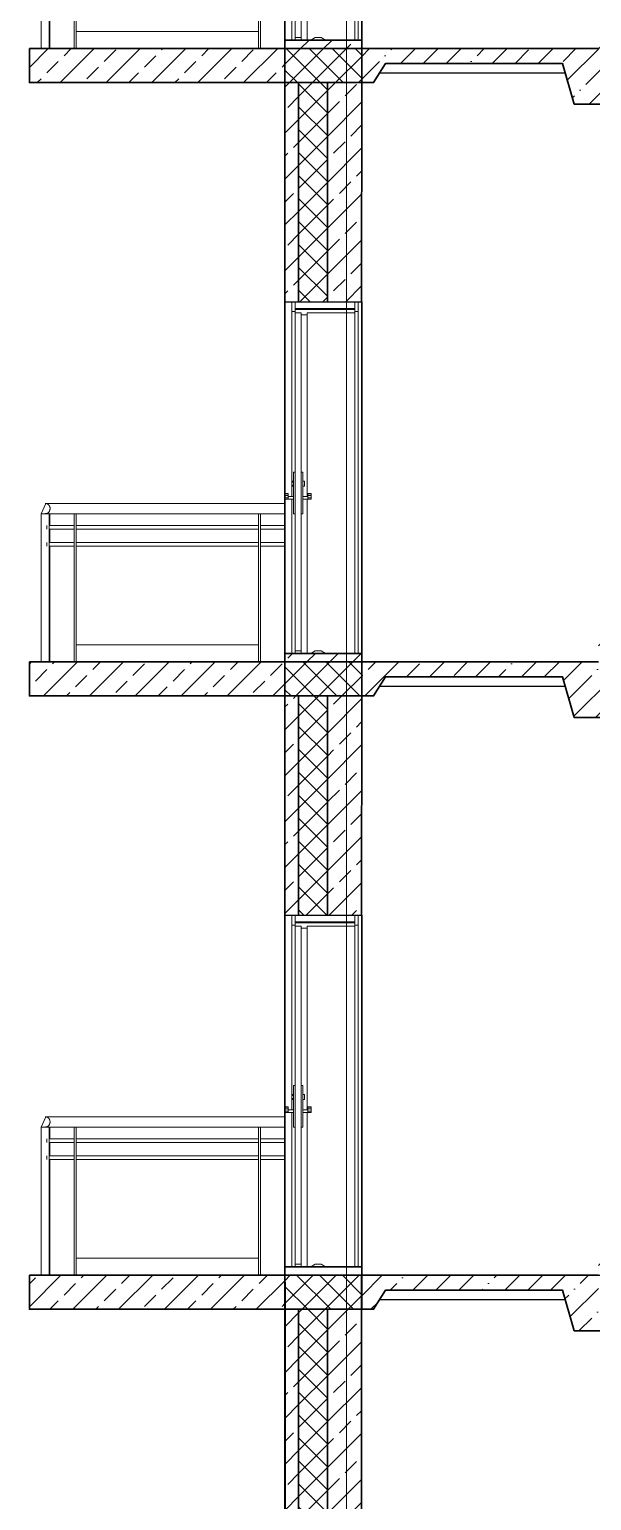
# Model space of a CAD drawing. Header units: millimetres. Extents: x -10163 to 1081624, y -5450 to 230390.
# Drawn here: x 366191 to 369492, y 58468 to 67102 of the extents above; entities that cross this region are included whole.
import ezdxf

# ---------------------------------------------------------------- set-up
doc = ezdxf.new("R2010")
doc.units = ezdxf.units.MM
doc.linetypes.add('Штрих-пунктир', pattern=[24, 20, -1.5, 1, -1.5])
for name, color, linetype, lineweight in [('0.09', 40, 'Continuous', 9), ('0.3', 40, 'Continuous', 30), ('A-DOOR', 250, 'Continuous', 9), ('A-DOOR-FRAM', 250, 'Continuous', 18), ('Балясины', 7, 'Continuous', 9), ('Верхние поручни', 7, 'Continuous', 9), ('Ограждение', 7, 'Continuous', 9), ('Поручни', 250, 'Continuous', 18)]:
    doc.layers.add(name, color=color, linetype=linetype, lineweight=lineweight)
doc.layers.add('0л_штриховка', color=7, linetype='Continuous', lineweight=9, transparency=0.2)
for name, color, linetype in [('0разрез', 7, 'Continuous'), ('норм двкри', 60, 'Continuous'), ('Оси 2', 253, 'Continuous'), ('Перекрытия', 100, 'Continuous'), ('Стены1', 120, 'Continuous'), ('Фундаменты', 40, 'Continuous')]:
    doc.layers.add(name, color=color, linetype=linetype)

# ---------------------------------------------------------------- blocks, each defined once
blk = doc.blocks.new('Дверь-Наружная-Двойная-Полное остекление-Деревянный_фасад - 1500 x 2000 мм-347512-Сечение 0')
at = {"layer": 'A-DOOR'}
for p, q in [((-10994.3, 2063.4), (-10994.3, 2006.4)), ((-10974.3, 2063.4), (-10994.3, 2063.4)), ((-10994.3, 2006.4), (-10974.3, 2006.4)), ((-10994.3, 2006.4), (-10994.3, 1011.9)), ((-10974.3, 2025), (-10974.3, 2063.4)), ((-10974.3, 2006.4), (-10974.3, 2018.7)), ((-10624.3, 2063.4), (-10624.3, 2025)), ((-10604.3, 2063.4), (-10624.3, 2063.4)), ((-10624.3, 2018.7), (-10624.3, 2006.4)), ((-10624.3, 2006.4), (-10604.3, 2006.4)), ((-10604.3, 2006.4), (-10604.3, 2063.4)), ((-10604.3, 2006.4), (-10604.3, 0)), ((-10974.3, 1064.4), (-10984.3, 1064.4)), ((-10984.3, 1039.4), (-10984.3, 1064.4)), ((-10984.3, 844.4), (-10984.3, 1039.4)), ((-10929.3, 1064.4), (-10939.3, 1064.4)), ((-10929.3, 1064.4), (-10929.3, 1039.4)), ((-10929.3, 1039.4), (-10929.3, 844.4)), ((-10994.3, 1004.6), (-10994.3, 1011.9)), ((-10994.3, 1011.9), (-10984.3, 1011.9)), ((-10984.3, 1004.9), (-10994.3, 1004.9)), ((-10994.3, 996.9), (-10994.3, 1004.6)), ((-10994.3, 989.2), (-10994.3, 996.9)), ((-10994.3, 981.9), (-10994.3, 989.2)), ((-10994.3, 988.9), (-10984.3, 988.9)), ((-10984.3, 981.9), (-10994.3, 981.9)), ((-10994.3, 981.9), (-10994.3, 922.1)), ((-10929.3, 1011.9), (-10919.3, 1011.9)), ((-10929.3, 981.9), (-10919.3, 981.9)), ((-10919.3, 1011.9), (-10919.3, 981.9)), ((-11034.3, 936.6), (-11034.3, 939.4)), ((-11014.3, 939.4), (-11034.3, 939.4)), ((-11034.3, 927.4), (-11034.3, 936.6)), ((-11014.3, 936.6), (-11034.3, 936.6)), ((-11034.3, 914.4), (-11034.3, 927.4)), ((-11014.3, 927.4), (-11034.3, 927.4)), ((-11034.3, 906.4), (-11034.3, 914.4)), ((-11034.3, 914.4), (-11014.3, 914.4)), ((-11034.3, 906.4), (-11014.3, 906.4)), ((-11014.3, 939.4), (-11014.3, 936.6)), ((-11014.3, 936.6), (-11014.3, 927.4)), ((-11014.3, 927.4), (-11014.3, 914.4)), ((-10984.3, 922.4), (-11014.3, 922.4)), ((-11014.3, 914.4), (-11014.3, 912.4)), ((-11014.3, 912.4), (-11014.3, 914.4)), ((-11014.3, 912.3), (-11014.3, 910.6)), ((-11014.3, 910.5), (-11014.3, 912.3)), ((-11014.3, 910.4), (-11014.3, 908.9)), ((-11014.3, 908.9), (-11014.3, 910.4)), ((-11014.3, 907.7), (-11014.3, 906.8)), ((-11014.3, 906.7), (-11014.3, 907.5)), ((-11014.3, 906.4), (-10984.3, 906.4)), ((-10994.3, 906.7), (-10994.3, 0)), ((-10899.3, 922.4), (-10929.3, 922.4)), ((-10929.3, 906.4), (-10899.3, 906.4)), ((-10899.3, 936.6), (-10899.3, 939.4)), ((-10899.3, 939.4), (-10879.3, 939.4)), ((-10899.3, 927.4), (-10899.3, 936.6)), ((-10899.3, 936.6), (-10879.3, 936.6)), ((-10899.3, 914.4), (-10899.3, 927.4)), ((-10899.3, 927.4), (-10879.3, 927.4)), ((-10899.3, 912.4), (-10899.3, 914.4)), ((-10899.3, 914.4), (-10879.3, 914.4)), ((-10899.3, 914.4), (-10899.3, 912.4)), ((-10899.3, 910.6), (-10899.3, 912.3)), ((-10899.3, 912.3), (-10899.3, 910.5)), ((-10899.3, 908.9), (-10899.3, 910.4)), ((-10899.3, 910.4), (-10899.3, 908.9)), ((-10899.3, 906.8), (-10899.3, 907.7)), ((-10899.3, 907.5), (-10899.3, 906.7)), ((-10899.3, 906.4), (-10879.3, 906.4)), ((-10879.3, 939.4), (-10879.3, 936.6)), ((-10879.3, 936.6), (-10879.3, 927.4)), ((-10879.3, 927.4), (-10879.3, 914.4)), ((-10879.3, 914.4), (-10879.3, 906.4)), ((-10984.3, 819.4), (-10984.3, 844.4)), ((-10984.3, 819.4), (-10974.3, 819.4)), ((-10939.3, 819.4), (-10929.3, 819.4)), ((-10929.3, 844.4), (-10929.3, 819.4)), ((-10856.5, 15), (-10881.9, 0)), ((-10821.5, 15), (-10856.5, 15)), ((-10796.1, 0), (-10821.5, 15)), ((-10881.9, 0), (-10796.1, 0))]:
    blk.add_line(p, q, dxfattribs=at)
at = {"layer": 'A-DOOR', "lineweight": 18}
for p, q in [((-10974.3, 2000), (-10974.3, 15)), ((-10939.3, 2000), (-10974.3, 2000)), ((-10939.3, 15), (-10939.3, 2000)), ((-10974.3, 15), (-10939.3, 15))]:
    blk.add_line(p, q, dxfattribs=at)
at = {"layer": 'A-DOOR-FRAM'}
for p, q in [((-10974.3, 2018.7), (-10974.3, 2025)), ((-10974.3, 2025), (-10624.3, 2025)), ((-10624.3, 2018.7), (-10974.3, 2018.7)), ((-10974.3, 2018.7), (-10974.3, 2000)), ((-10974.3, 2000), (-10939.3, 2000)), ((-10939.3, 2000), (-10939.3, 1987.3)), ((-10939.3, 1987.3), (-10904.4, 1987.3)), ((-10904.4, 1987.3), (-10904.4, 2000)), ((-10904.4, 2000), (-10624.3, 2000)), ((-10624.3, 2025), (-10624.3, 2018.7)), ((-10624.3, 2000), (-10624.3, 2018.7))]:
    blk.add_line(p, q, dxfattribs=at)
at = {"layer": 'A-DOOR-FRAM', "lineweight": 9}
for p, q in [((-10904.4, 1987.3), (-10904.4, 922.1)), ((-10624.3, 2000), (-10624.3, 0)), ((-10904.4, 906.8), (-10904.4, 0)), ((-10974.3, 15), (-10974.3, 0)), ((-10939.3, 15), (-10939.3, 0))]:
    blk.add_line(p, q, dxfattribs=at)
blk = doc.blocks.new('Ограждение - 50 x 12 мм-V30-Сечение 0')
at = {"layer": 'Балясины'}
for p, q in [((-11941.6, 4469.8), (-11953.6, 4469.8)), ((-11953.6, 4469.8), (-11953.6, 3600)), ((-11941.6, 3600), (-11941.6, 4469.8))]:
    blk.add_line(p, q, dxfattribs=at)
blk = doc.blocks.new('Ограждение - 50 x 12 мм-319649-Сечение 0')
at = {"layer": 'Балясины'}
for p, q in [((-12146, 4400), (-12146, 4469.8)), ((-12100.7, 4469.8), (-12146, 4469.8)), ((-12095.7, 4469.8), (-12100.7, 4469.8)), ((-12100.7, 4469.8), (-12100.7, 3600)), ((-12095.7, 4400), (-12095.7, 4469.8)), ((-12146, 4300), (-12146, 4380)), ((-12095.7, 4300), (-12095.7, 4380)), ((-12146, 3600), (-12146, 4280)), ((-12095.7, 3600), (-12095.7, 4280))]:
    blk.add_line(p, q, dxfattribs=at)
blk = doc.blocks.new('Ограждение - Ограждение-356374-Сечение 0')
for p, q in [((-12120.4, 40530), (-12146, 40469.8)), ((-12120.4, 40530), (-12146, 40469.8)), ((-12146, 40469.8), (-12146, 39600)), ((-10716.3, 40400), (-10858.3, 40400)), ((-11941.6, 39700), (-10870.3, 39700))]:
    blk.add_line(p, q)
at = {"layer": 'Верхние поручни'}
for p, q in [((-10716.3, 40530), (-12120.4, 40530)), ((-11006.7, 40530), (-11014.3, 40530)), ((-10994.3, 40530), (-10998.1, 40530)), ((-12120.4, 40470), (-10716.3, 40470))]:
    blk.add_line(p, q, dxfattribs=at)
for points, knots in [([(-12095, 40500), (-12094.9, 40502.3), (-12095.3, 40505.7), (-12096.3, 40509.9), (-12097.4, 40512.7), (-12098.6, 40515.3), (-12099.9, 40517.7), (-12101.1, 40519.5), (-12102.1, 40520.8), (-12102.9, 40521.7), (-12103.7, 40522.6), (-12104.8, 40523.6), (-12106.1, 40524.8), (-12107.8, 40526.1), (-12109.6, 40527.1), (-12111.4, 40528), (-12113.1, 40528.8), (-12114.9, 40529.3), (-12117.4, 40529.8), (-12119.8, 40530.1), (-12122.1, 40530), (-12123.3, 40529.8), (-12123.8, 40529.7)], [0, 0, 0, 0, 0.0555556, 0.0833333, 0.1111111, 0.1388889, 0.1666667, 0.1944444, 0.2083333, 0.2222222, 0.2361111, 0.25, 0.2777778, 0.3055556, 0.3333333, 0.3611111, 0.3888889, 0.4166667, 0.4444444, 0.5, 0.5277778, 0.5506367, 0.5506367, 0.5506367, 0.5506367]), ([(-12123.8, 40470.3), (-12122.7, 40470.1), (-12120.9, 40470), (-12118.6, 40470.1), (-12116.8, 40470.3), (-12114.9, 40470.7), (-12113.2, 40471.2), (-12111.7, 40471.8), (-12110.5, 40472.4), (-12109.4, 40472.9), (-12108.3, 40473.6), (-12106.6, 40474.8), (-12104.9, 40476.2), (-12103.6, 40477.5), (-12103, 40478.2), (-12102.6, 40478.7), (-12101.5, 40479.9), (-12099.8, 40482.3), (-12098.4, 40485), (-12097.5, 40487), (-12097, 40488.4), (-12096.1, 40490.9), (-12095.2, 40494.8), (-12095, 40498.2), (-12095, 40500)], [0.4497023, 0.4497023, 0.4497023, 0.4497023, 0.5, 0.5277778, 0.5555556, 0.5833333, 0.6111111, 0.6388889, 0.6527778, 0.6666667, 0.6875, 0.7083333, 0.75, 0.7708333, 0.7760417, 0.78125, 0.7916667, 0.8333333, 0.875, 0.8854167, 0.8958333, 0.9166667, 0.9583333, 1, 1, 1, 1])]:
    blk.add_open_spline(points, degree=3, knots=knots, dxfattribs=at)
at = {"layer": 'Поручни', "color": 7, "lineweight": 9}
for p, q in [((-12114.5, 40380), (-12114.5, 40400)), ((-12097.9, 40400), (-11953.6, 40400)), ((-12097.9, 40400), (-11953.6, 40400)), ((-12097.9, 40400), (-11953.6, 40400)), ((-11953.6, 40380), (-12097.9, 40380)), ((-11953.6, 40380), (-12097.9, 40380)), ((-11953.6, 40380), (-12097.9, 40380)), ((-11941.6, 40400), (-10870.3, 40400)), ((-10870.3, 40380), (-11941.6, 40380)), ((-10858.3, 40400), (-10716.3, 40400)), ((-10716.3, 40380), (-10858.3, 40380)), ((-12114.5, 40280), (-12114.5, 40300)), ((-12097.9, 40300), (-11953.6, 40300)), ((-12097.9, 40300), (-11953.6, 40300)), ((-12097.9, 40300), (-11953.6, 40300)), ((-11953.6, 40280), (-12097.9, 40280)), ((-11953.6, 40280), (-12097.9, 40280)), ((-11953.6, 40280), (-12097.9, 40280)), ((-11941.6, 40300), (-10870.3, 40300)), ((-10870.3, 40280), (-11941.6, 40280)), ((-10858.3, 40300), (-10716.3, 40300)), ((-10716.3, 40280), (-10858.3, 40280))]:
    blk.add_line(p, q, dxfattribs=at)
for name, p in [('Ограждение - 50 x 12 мм-319649-Сечение 0', (0, 36000)), ('Ограждение - 50 x 12 мм-V30-Сечение 0', (0, 36000)), ('Ограждение - 50 x 12 мм-V30-Сечение 0', (1083.3, 36000))]:
    blk.add_blockref(name, p)
blk = doc.blocks.new('типовой')
h = blk.add_hatch()
h.set_pattern_fill('ANSI33', color=256, scale=30)
h.paths.add_polyline_path([(372083.5, 63682.4), (371632.7, 63682.4), (371632.7, 63633.1), (372083.5, 63633.1)])
h = blk.add_hatch()
h.set_pattern_fill('ANSI33', color=256, scale=30)
h.paths.add_polyline_path([(372083.5, 63682.4), (371632.7, 63682.4), (371632.7, 63633.1), (372083.5, 63633.1)])
h = blk.add_hatch()
h.set_pattern_fill('ANSI33', color=256, scale=30)
h.paths.add_polyline_path([(372083.5, 63682.4), (371632.7, 63682.4), (371632.7, 63633.1), (372083.5, 63633.1)])
h = blk.add_hatch()
h.set_pattern_fill('ANSI33', color=256, scale=30)
h.paths.add_polyline_path([(372083.5, 63682.4), (371632.7, 63682.4), (371632.7, 63633.1), (372083.5, 63633.1)])
h = blk.add_hatch()
h.set_pattern_fill('ANSI33', color=256, scale=30)
h.paths.add_polyline_path([(372083.5, 63682.4), (371632.7, 63682.4), (371632.7, 63633.1), (372083.5, 63633.1)])
h = blk.add_hatch()
h.set_pattern_fill('ANSI33', color=256, scale=30)
h.paths.add_polyline_path([(372083.5, 63682.4), (371632.7, 63682.4), (371632.7, 63633.1), (372083.5, 63633.1)])
at = {"lineweight": 9}
h = blk.add_hatch(dxfattribs=at)
h.set_pattern_fill('ANSI33', color=256, scale=30)
h.paths.add_polyline_path([(371632.7, 63633.1), (370132.7, 63633.1), (370132.7, 63433.1), (371632.7, 63433.1)])
h = blk.add_hatch(dxfattribs=at)
h.set_pattern_fill('ANSI33', color=256, scale=30)
h.paths.add_polyline_path([(371632.7, 63633.1), (370132.7, 63633.1), (370132.7, 63433.1), (371632.7, 63433.1)])
h = blk.add_hatch(dxfattribs=at)
h.set_pattern_fill('ANSI33', color=256, scale=30)
h.paths.add_polyline_path([(371632.7, 63633.1), (370132.7, 63633.1), (370132.7, 63433.1), (371632.7, 63433.1)])
h = blk.add_hatch(dxfattribs=at)
h.set_pattern_fill('ANSI33', color=256, scale=30)
h.paths.add_polyline_path([(370423.5, 63633.1), (370423.5, 63433.1), (371632.7, 63433.1), (371632.7, 63633.1)])
h = blk.add_hatch(dxfattribs=at)
h.set_pattern_fill('ANSI33', color=256, scale=30)
h.paths.add_polyline_path([(370423.5, 63633.1), (370423.5, 63433.1), (371632.7, 63433.1), (371632.7, 63633.1)])
h = blk.add_hatch(dxfattribs=at)
h.set_pattern_fill('ANSI33', color=256, scale=30)
h.paths.add_polyline_path([(370423.5, 63633.1), (370423.5, 63433.1), (371632.7, 63433.1), (371632.7, 63633.1)])
h = blk.add_hatch()
h.set_pattern_fill('ANSI37', color=256, scale=30)
h.paths.add_polyline_path([(372083.5, 63633.1), (371632.7, 63633.1), (371632.7, 63433.1), (372083.5, 63433.1)])
h.paths.add_polyline_path([(371882.7, 63433.1), (371712.7, 63433.1), (371712.7, 63077.5), (371712.7, 62146.2), (371882.7, 62146.2)])
h = blk.add_hatch()
h.set_pattern_fill('ANSI37', color=256, scale=30)
h.paths.add_polyline_path([(372083.5, 63633.1), (371632.7, 63633.1), (371632.7, 63433.1), (372083.5, 63433.1)])
h.paths.add_polyline_path([(371882.7, 63433.1), (371712.7, 63433.1), (371712.7, 63077.5), (371712.7, 62146.2), (371882.7, 62146.2)])
h = blk.add_hatch()
h.set_pattern_fill('ANSI37', color=256, scale=30)
h.paths.add_polyline_path([(372083.5, 63633.1), (371632.7, 63633.1), (371632.7, 63433.1), (372083.5, 63433.1)])
h.paths.add_polyline_path([(371882.7, 63433.1), (371712.7, 63433.1), (371712.7, 63077.5), (371712.7, 62146.2), (371882.7, 62146.2)])
h = blk.add_hatch()
h.set_pattern_fill('ANSI37', color=256, scale=30)
h.paths.add_polyline_path([(372083.5, 63633.1), (371632.7, 63633.1), (371632.7, 63433.1), (372083.5, 63433.1)])
h.paths.add_polyline_path([(371882.7, 63433.1), (371712.7, 63433.1), (371712.7, 63077.5), (371712.7, 62146.2), (371882.7, 62146.2)])
h = blk.add_hatch()
h.set_pattern_fill('ANSI37', color=256, scale=30)
h.paths.add_polyline_path([(372083.5, 63633.1), (371632.7, 63633.1), (371632.7, 63433.1), (372083.5, 63433.1)])
h.paths.add_polyline_path([(371882.7, 63433.1), (371712.7, 63433.1), (371712.7, 63077.5), (371712.7, 62146.2), (371882.7, 62146.2)])
h = blk.add_hatch()
h.set_pattern_fill('ANSI37', color=256, scale=30)
h.paths.add_polyline_path([(372083.5, 63633.1), (371632.7, 63633.1), (371632.7, 63433.1), (372083.5, 63433.1)])
h.paths.add_polyline_path([(371882.7, 63433.1), (371712.7, 63433.1), (371712.7, 63077.5), (371712.7, 62146.2), (371882.7, 62146.2)])
h = blk.add_hatch(dxfattribs=at)
h.set_pattern_fill('ANSI33', color=256, scale=30)
h.paths.add_polyline_path([(371712.7, 63433.1), (371632.7, 63433.1), (371632.7, 62146.2), (371712.7, 62146.2), (371712.7, 63132.6)])
h.paths.add_polyline_path([(372083.5, 63433.1), (371882.7, 63433.1), (371882.7, 62146.2), (372082.7, 62146.2)])
h = blk.add_hatch(dxfattribs=at)
h.set_pattern_fill('ANSI33', color=256, scale=30)
h.paths.add_polyline_path([(371712.7, 63433.1), (371632.7, 63433.1), (371632.7, 62146.2), (371712.7, 62146.2), (371712.7, 63132.6)])
h.paths.add_polyline_path([(372083.5, 63433.1), (371882.7, 63433.1), (371882.7, 62146.2), (372082.7, 62146.2)])
h = blk.add_hatch(dxfattribs=at)
h.set_pattern_fill('ANSI33', color=256, scale=30)
h.paths.add_polyline_path([(371712.7, 63433.1), (371632.7, 63433.1), (371632.7, 62146.2), (371712.7, 62146.2), (371712.7, 63132.6)])
h.paths.add_polyline_path([(372083.5, 63433.1), (371882.7, 63433.1), (371882.7, 62146.2), (372082.7, 62146.2)])
h = blk.add_hatch(dxfattribs=at)
h.set_pattern_fill('ANSI33', color=256, scale=30)
h.paths.add_polyline_path([(371712.7, 63433.1), (371632.7, 63433.1), (371632.7, 62146.2), (371712.7, 62146.2), (371712.7, 63132.6)])
h.paths.add_polyline_path([(372083.5, 63433.1), (371882.7, 63433.1), (371882.7, 62146.2), (372082.7, 62146.2)])
h = blk.add_hatch(dxfattribs=at)
h.set_pattern_fill('ANSI33', color=256, scale=30)
h.paths.add_polyline_path([(371712.7, 63433.1), (371632.7, 63433.1), (371632.7, 62146.2), (371712.7, 62146.2), (371712.7, 63132.6)])
h.paths.add_polyline_path([(372083.5, 63433.1), (371882.7, 63433.1), (371882.7, 62146.2), (372082.7, 62146.2)])
h = blk.add_hatch(dxfattribs=at)
h.set_pattern_fill('ANSI33', color=256, scale=30)
h.paths.add_polyline_path([(371712.7, 63433.1), (371632.7, 63433.1), (371632.7, 62146.2), (371712.7, 62146.2), (371712.7, 63132.6)])
h.paths.add_polyline_path([(372083.5, 63433.1), (371882.7, 63433.1), (371882.7, 62146.2), (372082.7, 62146.2)])
h = blk.add_hatch(dxfattribs=at)
h.set_pattern_fill('ANSI35', color=256, scale=30)
h.paths.add_polyline_path([(375873.5, 61618.9), (375873.5, 61833.1), (375633.5, 61833.1), (375633.5, 61653.1), (375393.5, 61653.1), (375393.5, 61473.1), (375153.5, 61473.1), (375153.5, 61293.1), (374913.5, 61293.1), (374913.5, 61113.1), (374673.5, 61113.1), (374673.5, 60933.1), (374433.5, 60933.1), (374433.5, 60753.1), (374193.5, 60753.1), (374193.5, 60573.1), (373953.5, 60573.1), (373953.5, 60393.1), (373713.5, 60393.1), (373713.5, 60213.1), (373473.5, 60213.1), (373473.5, 60033.1), (373557.2, 60033.1), (373557.2, 59958.8)])
h.paths.add_polyline_path([(377304.6, 61833.1), (375873.5, 61833.1), (375873.5, 61618.9), (375765.1, 61541.2), (375765.1, 61474.1), (375957.5, 61474.1), (376036.7, 61744.9), (377076.5, 61744.9), (377146.1, 61633.1), (377304.6, 61633.1)])
h.paths.add_polyline_path([(373473.5, 60033.1), (372083.5, 60033.1), (372083.5, 59833.1), (372153.1, 59833.1), (372222.6, 59944.9), (373262.4, 59944.9), (373331.9, 59707.3), (373557.2, 59707.3), (373557.2, 59958.8), (373473.5, 59898.8)])
h = blk.add_hatch(dxfattribs=at)
h.set_pattern_fill('ANSI35', color=256, scale=30)
h.paths.add_polyline_path([(375873.5, 61618.9), (375873.5, 61833.1), (375633.5, 61833.1), (375633.5, 61653.1), (375393.5, 61653.1), (375393.5, 61473.1), (375153.5, 61473.1), (375153.5, 61293.1), (374913.5, 61293.1), (374913.5, 61113.1), (374673.5, 61113.1), (374673.5, 60933.1), (374433.5, 60933.1), (374433.5, 60753.1), (374193.5, 60753.1), (374193.5, 60573.1), (373953.5, 60573.1), (373953.5, 60393.1), (373713.5, 60393.1), (373713.5, 60213.1), (373473.5, 60213.1), (373473.5, 60033.1), (373557.2, 60033.1), (373557.2, 59958.8)])
h.paths.add_polyline_path([(377304.6, 61833.1), (375873.5, 61833.1), (375873.5, 61618.9), (375765.1, 61541.2), (375765.1, 61474.1), (375957.5, 61474.1), (376036.7, 61744.9), (377076.5, 61744.9), (377146.1, 61633.1), (377304.6, 61633.1)])
h.paths.add_polyline_path([(373473.5, 60033.1), (372083.5, 60033.1), (372083.5, 59833.1), (372153.1, 59833.1), (372222.6, 59944.9), (373262.4, 59944.9), (373331.9, 59707.3), (373557.2, 59707.3), (373557.2, 59958.8), (373473.5, 59898.8)])
h = blk.add_hatch(dxfattribs=at)
h.set_pattern_fill('ANSI35', color=256, scale=30)
h.paths.add_polyline_path([(375873.5, 61618.9), (375873.5, 61833.1), (375633.5, 61833.1), (375633.5, 61653.1), (375393.5, 61653.1), (375393.5, 61473.1), (375153.5, 61473.1), (375153.5, 61293.1), (374913.5, 61293.1), (374913.5, 61113.1), (374673.5, 61113.1), (374673.5, 60933.1), (374433.5, 60933.1), (374433.5, 60753.1), (374193.5, 60753.1), (374193.5, 60573.1), (373953.5, 60573.1), (373953.5, 60393.1), (373713.5, 60393.1), (373713.5, 60213.1), (373473.5, 60213.1), (373473.5, 60033.1), (373557.2, 60033.1), (373557.2, 59958.8)])
h.paths.add_polyline_path([(377304.6, 61833.1), (375873.5, 61833.1), (375873.5, 61618.9), (375765.1, 61541.2), (375765.1, 61474.1), (375957.5, 61474.1), (376036.7, 61744.9), (377076.5, 61744.9), (377146.1, 61633.1), (377304.6, 61633.1)])
h.paths.add_polyline_path([(373473.5, 60033.1), (372083.5, 60033.1), (372083.5, 59833.1), (372153.1, 59833.1), (372222.6, 59944.9), (373262.4, 59944.9), (373331.9, 59707.3), (373557.2, 59707.3), (373557.2, 59958.8), (373473.5, 59898.8)])
h = blk.add_hatch(dxfattribs=at)
h.set_pattern_fill('ANSI35', color=256, scale=30)
h.paths.add_polyline_path([(375873.5, 61618.9), (375873.5, 61833.1), (375633.5, 61833.1), (375633.5, 61653.1), (375393.5, 61653.1), (375393.5, 61473.1), (375153.5, 61473.1), (375153.5, 61293.1), (374913.5, 61293.1), (374913.5, 61113.1), (374673.5, 61113.1), (374673.5, 60933.1), (374433.5, 60933.1), (374433.5, 60753.1), (374193.5, 60753.1), (374193.5, 60573.1), (373953.5, 60573.1), (373953.5, 60393.1), (373713.5, 60393.1), (373713.5, 60213.1), (373473.5, 60213.1), (373473.5, 60033.1), (373557.2, 60033.1), (373557.2, 59958.8)])
h.paths.add_polyline_path([(377304.6, 61833.1), (375873.5, 61833.1), (375873.5, 61618.9), (375765.1, 61541.2), (375765.1, 61474.1), (375957.5, 61474.1), (376036.7, 61744.9), (377076.5, 61744.9), (377146.1, 61633.1), (377304.6, 61633.1)])
h.paths.add_polyline_path([(373473.5, 60033.1), (372083.5, 60033.1), (372083.5, 59833.1), (372153.1, 59833.1), (372222.6, 59944.9), (373262.4, 59944.9), (373331.9, 59707.3), (373557.2, 59707.3), (373557.2, 59958.8), (373473.5, 59898.8)])
h = blk.add_hatch(dxfattribs=at)
h.set_pattern_fill('ANSI35', color=256, scale=30)
h.paths.add_polyline_path([(375873.5, 61618.9), (375873.5, 61833.1), (375633.5, 61833.1), (375633.5, 61653.1), (375393.5, 61653.1), (375393.5, 61473.1), (375153.5, 61473.1), (375153.5, 61293.1), (374913.5, 61293.1), (374913.5, 61113.1), (374673.5, 61113.1), (374673.5, 60933.1), (374433.5, 60933.1), (374433.5, 60753.1), (374193.5, 60753.1), (374193.5, 60573.1), (373953.5, 60573.1), (373953.5, 60393.1), (373713.5, 60393.1), (373713.5, 60213.1), (373473.5, 60213.1), (373473.5, 60033.1), (373557.2, 60033.1), (373557.2, 59958.8)])
h.paths.add_polyline_path([(377304.6, 61833.1), (375873.5, 61833.1), (375873.5, 61618.9), (375765.1, 61541.2), (375765.1, 61474.1), (375957.5, 61474.1), (376036.7, 61744.9), (377076.5, 61744.9), (377146.1, 61633.1), (377304.6, 61633.1)])
h.paths.add_polyline_path([(373473.5, 60033.1), (372083.5, 60033.1), (372083.5, 59833.1), (372153.1, 59833.1), (372222.6, 59944.9), (373262.4, 59944.9), (373331.9, 59707.3), (373557.2, 59707.3), (373557.2, 59958.8), (373473.5, 59898.8)])
h = blk.add_hatch(dxfattribs=at)
h.set_pattern_fill('ANSI35', color=256, scale=30)
h.paths.add_polyline_path([(375873.5, 61618.9), (375873.5, 61833.1), (375633.5, 61833.1), (375633.5, 61653.1), (375393.5, 61653.1), (375393.5, 61473.1), (375153.5, 61473.1), (375153.5, 61293.1), (374913.5, 61293.1), (374913.5, 61113.1), (374673.5, 61113.1), (374673.5, 60933.1), (374433.5, 60933.1), (374433.5, 60753.1), (374193.5, 60753.1), (374193.5, 60573.1), (373953.5, 60573.1), (373953.5, 60393.1), (373713.5, 60393.1), (373713.5, 60213.1), (373473.5, 60213.1), (373473.5, 60033.1), (373557.2, 60033.1), (373557.2, 59958.8)])
h.paths.add_polyline_path([(377304.6, 61833.1), (375873.5, 61833.1), (375873.5, 61618.9), (375765.1, 61541.2), (375765.1, 61474.1), (375957.5, 61474.1), (376036.7, 61744.9), (377076.5, 61744.9), (377146.1, 61633.1), (377304.6, 61633.1)])
h.paths.add_polyline_path([(373473.5, 60033.1), (372083.5, 60033.1), (372083.5, 59833.1), (372153.1, 59833.1), (372222.6, 59944.9), (373262.4, 59944.9), (373331.9, 59707.3), (373557.2, 59707.3), (373557.2, 59958.8), (373473.5, 59898.8)])
at = {"layer": '0л_штриховка'}
h = blk.add_hatch(dxfattribs=at)
h.set_pattern_fill('ANSI33', color=256, scale=30)
h.paths.add_polyline_path([(372083.5, 63682.4), (371632.7, 63682.4), (371632.7, 63633.1), (372083.5, 63633.1)])
h = blk.add_hatch(dxfattribs=at)
h.set_pattern_fill('ANSI33', color=256, scale=30)
h.paths.add_polyline_path([(372083.5, 63682.4), (371632.7, 63682.4), (371632.7, 63633.1), (372083.5, 63633.1)])
h = blk.add_hatch(dxfattribs=at)
h.set_pattern_fill('ANSI33', color=256, scale=30)
h.paths.add_polyline_path([(372083.5, 63682.4), (371632.7, 63682.4), (371632.7, 63633.1), (372083.5, 63633.1)])
at = {"layer": '0л_штриховка', "lineweight": 9}
h = blk.add_hatch(dxfattribs=at)
h.set_pattern_fill('ANSI33', color=256, scale=30)
h.paths.add_polyline_path([(371632.7, 63633.1), (370132.7, 63633.1), (370132.7, 63433.1), (371632.7, 63433.1)])
h = blk.add_hatch(dxfattribs=at)
h.set_pattern_fill('ANSI33', color=256, scale=30)
h.paths.add_polyline_path([(371632.7, 63633.1), (370132.7, 63633.1), (370132.7, 63433.1), (371632.7, 63433.1)])
h = blk.add_hatch(dxfattribs=at)
h.set_pattern_fill('ANSI33', color=256, scale=30)
h.paths.add_polyline_path([(371632.7, 63633.1), (370132.7, 63633.1), (370132.7, 63433.1), (371632.7, 63433.1)])
h = blk.add_hatch(dxfattribs=at)
h.set_pattern_fill('ANSI37', color=256, scale=30)
h.paths.add_polyline_path([(372083.5, 63633.1), (371632.7, 63633.1), (371632.7, 63433.1), (372083.5, 63433.1)])
h.paths.add_polyline_path([(371882.7, 63433.1), (371712.7, 63433.1), (371712.7, 63077.5), (371712.7, 62146.2), (371882.7, 62146.2)])
h = blk.add_hatch(dxfattribs=at)
h.set_pattern_fill('ANSI37', color=256, scale=30)
h.paths.add_polyline_path([(372083.5, 63633.1), (371632.7, 63633.1), (371632.7, 63433.1), (372083.5, 63433.1)])
h.paths.add_polyline_path([(371882.7, 63433.1), (371712.7, 63433.1), (371712.7, 63077.5), (371712.7, 62146.2), (371882.7, 62146.2)])
h = blk.add_hatch(dxfattribs=at)
h.set_pattern_fill('ANSI37', color=256, scale=30)
h.paths.add_polyline_path([(372083.5, 63633.1), (371632.7, 63633.1), (371632.7, 63433.1), (372083.5, 63433.1)])
h.paths.add_polyline_path([(371882.7, 63433.1), (371712.7, 63433.1), (371712.7, 63077.5), (371712.7, 62146.2), (371882.7, 62146.2)])
h = blk.add_hatch(dxfattribs=at)
h.set_pattern_fill('ANSI33', color=256, scale=30)
h.paths.add_polyline_path([(371712.7, 63433.1), (371632.7, 63433.1), (371632.7, 62146.2), (371712.7, 62146.2), (371712.7, 63132.6)])
h.paths.add_polyline_path([(372083.5, 63433.1), (371882.7, 63433.1), (371882.7, 62146.2), (372082.7, 62146.2)])
h = blk.add_hatch(dxfattribs=at)
h.set_pattern_fill('ANSI33', color=256, scale=30)
h.paths.add_polyline_path([(371712.7, 63433.1), (371632.7, 63433.1), (371632.7, 62146.2), (371712.7, 62146.2), (371712.7, 63132.6)])
h.paths.add_polyline_path([(372083.5, 63433.1), (371882.7, 63433.1), (371882.7, 62146.2), (372082.7, 62146.2)])
h = blk.add_hatch(dxfattribs=at)
h.set_pattern_fill('ANSI33', color=256, scale=30)
h.paths.add_polyline_path([(371712.7, 63433.1), (371632.7, 63433.1), (371632.7, 62146.2), (371712.7, 62146.2), (371712.7, 63132.6)])
h.paths.add_polyline_path([(372083.5, 63433.1), (371882.7, 63433.1), (371882.7, 62146.2), (372082.7, 62146.2)])
h = blk.add_hatch(dxfattribs=at)
h.set_pattern_fill('ANSI35', color=256, scale=30)
h.paths.add_polyline_path([(375873.5, 61618.9), (375873.5, 61833.1), (375633.5, 61833.1), (375633.5, 61653.1), (375393.5, 61653.1), (375393.5, 61473.1), (375153.5, 61473.1), (375153.5, 61293.1), (374913.5, 61293.1), (374913.5, 61113.1), (374673.5, 61113.1), (374673.5, 60933.1), (374433.5, 60933.1), (374433.5, 60753.1), (374193.5, 60753.1), (374193.5, 60573.1), (373953.5, 60573.1), (373953.5, 60393.1), (373713.5, 60393.1), (373713.5, 60213.1), (373473.5, 60213.1), (373473.5, 60033.1), (373557.2, 60033.1), (373557.2, 59958.8)])
h.paths.add_polyline_path([(377304.6, 61833.1), (375873.5, 61833.1), (375873.5, 61618.9), (375765.1, 61541.2), (375765.1, 61474.1), (375957.5, 61474.1), (376036.7, 61744.9), (377076.5, 61744.9), (377146.1, 61633.1), (377304.6, 61633.1)])
h.paths.add_polyline_path([(373473.5, 60033.1), (372083.5, 60033.1), (372083.5, 59833.1), (372153.1, 59833.1), (372222.6, 59944.9), (373262.4, 59944.9), (373331.9, 59707.3), (373557.2, 59707.3), (373557.2, 59958.8), (373473.5, 59898.8)])
h = blk.add_hatch(dxfattribs=at)
h.set_pattern_fill('ANSI35', color=256, scale=30)
h.paths.add_polyline_path([(375873.5, 61618.9), (375873.5, 61833.1), (375633.5, 61833.1), (375633.5, 61653.1), (375393.5, 61653.1), (375393.5, 61473.1), (375153.5, 61473.1), (375153.5, 61293.1), (374913.5, 61293.1), (374913.5, 61113.1), (374673.5, 61113.1), (374673.5, 60933.1), (374433.5, 60933.1), (374433.5, 60753.1), (374193.5, 60753.1), (374193.5, 60573.1), (373953.5, 60573.1), (373953.5, 60393.1), (373713.5, 60393.1), (373713.5, 60213.1), (373473.5, 60213.1), (373473.5, 60033.1), (373557.2, 60033.1), (373557.2, 59958.8)])
h.paths.add_polyline_path([(377304.6, 61833.1), (375873.5, 61833.1), (375873.5, 61618.9), (375765.1, 61541.2), (375765.1, 61474.1), (375957.5, 61474.1), (376036.7, 61744.9), (377076.5, 61744.9), (377146.1, 61633.1), (377304.6, 61633.1)])
h.paths.add_polyline_path([(373473.5, 60033.1), (372083.5, 60033.1), (372083.5, 59833.1), (372153.1, 59833.1), (372222.6, 59944.9), (373262.4, 59944.9), (373331.9, 59707.3), (373557.2, 59707.3), (373557.2, 59958.8), (373473.5, 59898.8)])
h = blk.add_hatch(dxfattribs=at)
h.set_pattern_fill('ANSI35', color=256, scale=30)
h.paths.add_polyline_path([(375873.5, 61618.9), (375873.5, 61833.1), (375633.5, 61833.1), (375633.5, 61653.1), (375393.5, 61653.1), (375393.5, 61473.1), (375153.5, 61473.1), (375153.5, 61293.1), (374913.5, 61293.1), (374913.5, 61113.1), (374673.5, 61113.1), (374673.5, 60933.1), (374433.5, 60933.1), (374433.5, 60753.1), (374193.5, 60753.1), (374193.5, 60573.1), (373953.5, 60573.1), (373953.5, 60393.1), (373713.5, 60393.1), (373713.5, 60213.1), (373473.5, 60213.1), (373473.5, 60033.1), (373557.2, 60033.1), (373557.2, 59958.8)])
h.paths.add_polyline_path([(377304.6, 61833.1), (375873.5, 61833.1), (375873.5, 61618.9), (375765.1, 61541.2), (375765.1, 61474.1), (375957.5, 61474.1), (376036.7, 61744.9), (377076.5, 61744.9), (377146.1, 61633.1), (377304.6, 61633.1)])
h.paths.add_polyline_path([(373473.5, 60033.1), (372083.5, 60033.1), (372083.5, 59833.1), (372153.1, 59833.1), (372222.6, 59944.9), (373262.4, 59944.9), (373331.9, 59707.3), (373557.2, 59707.3), (373557.2, 59958.8), (373473.5, 59898.8)])
for p, q in [((371632.7, 63633.1), (371632.7, 63433.1)), ((371632.7, 63633.1), (371632.7, 63433.1)), ((371632.7, 63633.1), (371632.7, 63433.1)), ((371632.7, 63633.1), (371632.7, 63433.1)), ((371632.7, 63633.1), (371632.7, 63433.1)), ((371632.7, 63633.1), (371632.7, 63433.1)), ((371632.7, 63633.1), (371632.7, 63433.1)), ((371632.7, 63633.1), (371632.7, 63433.1)), ((371632.7, 63633.1), (371632.7, 63433.1)), ((371632.7, 63633.1), (371632.7, 63433.1)), ((371632.7, 63633.1), (371632.7, 63433.1)), ((371632.7, 63633.1), (371632.7, 63433.1)), ((371632.7, 63433.1), (370132.7, 63433.1)), ((371632.7, 63433.1), (370132.7, 63433.1)), ((371632.7, 63433.1), (370132.7, 63433.1)), ((371632.7, 63433.1), (370132.7, 63433.1)), ((371632.7, 63433.1), (370132.7, 63433.1)), ((371632.7, 63433.1), (370132.7, 63433.1)), ((371632.7, 60033.1), (372083.5, 60033.1)), ((371632.7, 60033.1), (372083.5, 60033.1)), ((371632.7, 60033.1), (372083.5, 60033.1)), ((371632.7, 60033.1), (372083.5, 60033.1)), ((371632.7, 60033.1), (372083.5, 60033.1)), ((371632.7, 60033.1), (372083.5, 60033.1)), ((371632.7, 60033.1), (372083.5, 60033.1)), ((371632.7, 60033.1), (372083.5, 60033.1)), ((371632.7, 60033.1), (372083.5, 60033.1)), ((372083.5, 60033.1), (372083.5, 59833.1)), ((372083.5, 60033.1), (372083.5, 59833.1)), ((372083.5, 60033.1), (372083.5, 59833.1)), ((372083.5, 60033.1), (372083.5, 59833.1)), ((372083.5, 60033.1), (372083.5, 59833.1)), ((372083.5, 60033.1), (372083.5, 59833.1)), ((372083.5, 60033.1), (372083.5, 59833.1)), ((372083.5, 60033.1), (372083.5, 59833.1)), ((372083.5, 60033.1), (372083.5, 59833.1)), ((372083.5, 59833.1), (371632.7, 59833.1)), ((372083.5, 59833.1), (371632.7, 59833.1)), ((372083.5, 59833.1), (371632.7, 59833.1)), ((372083.5, 59833.1), (371632.7, 59833.1)), ((372083.5, 59833.1), (371632.7, 59833.1)), ((372083.5, 59833.1), (371632.7, 59833.1)), ((372083.5, 59833.1), (371632.7, 59833.1)), ((372083.5, 59833.1), (371632.7, 59833.1)), ((372083.5, 59833.1), (371632.7, 59833.1))]:
    blk.add_line(p, q)
at = {"lineweight": 30}
for p, q in [((371632.7, 63633.1), (371632.7, 63433.1)), ((371632.7, 63633.1), (371632.7, 63433.1)), ((371632.7, 63633.1), (371632.7, 63433.1)), ((371632.7, 60033.1), (371632.7, 59833.1)), ((371632.7, 60033.1), (371632.7, 59833.1)), ((371632.7, 60033.1), (371632.7, 59833.1)), ((371632.7, 60033.1), (371632.7, 59833.1)), ((371632.7, 60033.1), (371632.7, 59833.1)), ((371632.7, 60033.1), (371632.7, 59833.1)), ((371632.7, 60033.1), (371632.7, 59833.1)), ((371632.7, 60033.1), (371632.7, 59833.1)), ((371632.7, 60033.1), (371632.7, 59833.1)), ((371632.7, 59833.1), (370132.7, 59833.1)), ((371632.7, 59833.1), (370132.7, 59833.1)), ((371632.7, 59833.1), (370132.7, 59833.1)), ((371632.7, 59833.1), (370132.7, 59833.1)), ((371632.7, 59833.1), (370132.7, 59833.1)), ((371632.7, 59833.1), (370132.7, 59833.1))]:
    blk.add_line(p, q, dxfattribs=at)
at = {"ltscale": 10}
blk.add_line((373278.8, 59889), (372187.8, 59889), dxfattribs=at)
blk.add_line((373278.8, 59889), (372187.8, 59889), dxfattribs=at)
blk.add_line((373278.8, 59889), (372187.8, 59889), dxfattribs=at)
at = {"lineweight": 30, "ltscale": 10}
for points in [[(370132.7, 63633.1), (372083.5, 63633.1), (372083.5, 63433.1), (370132.7, 63433.1)], [(370132.7, 63633.1), (372083.5, 63633.1), (372083.5, 63433.1), (370132.7, 63433.1)], [(370132.7, 63633.1), (372083.5, 63633.1), (372083.5, 63433.1), (370132.7, 63433.1)], [(370132.7, 60033.1), (372083.5, 60033.1), (372083.5, 59833.1), (370132.7, 59833.1)], [(370132.7, 60033.1), (372083.5, 60033.1), (372083.5, 59833.1), (370132.7, 59833.1)], [(370132.7, 60033.1), (372083.5, 60033.1), (372083.5, 59833.1), (370132.7, 59833.1)], [(370132.7, 60033.1), (372083.5, 60033.1), (372083.5, 59833.1), (370132.7, 59833.1)], [(370132.7, 60033.1), (372083.5, 60033.1), (372083.5, 59833.1), (370132.7, 59833.1)], [(370132.7, 60033.1), (372083.5, 60033.1), (372083.5, 59833.1), (370132.7, 59833.1)]]:
    blk.add_lwpolyline(points, close=True, dxfattribs=at)
at = {"ltscale": 10}
blk.add_lwpolyline([(370132.7, 63633.1), (372083.5, 63633.1), (372083.5, 63433.1), (370132.7, 63433.1)], close=True, dxfattribs=at)
blk.add_lwpolyline([(370132.7, 63633.1), (372083.5, 63633.1), (372083.5, 63433.1), (370132.7, 63433.1)], close=True, dxfattribs=at)
blk.add_lwpolyline([(370132.7, 63633.1), (372083.5, 63633.1), (372083.5, 63433.1), (370132.7, 63433.1)], close=True, dxfattribs=at)
at = {"layer": '0.09', "lineweight": 9, "ltscale": 10}
blk.add_line((373278.8, 59889), (372187.8, 59889), dxfattribs=at)
blk.add_line((373278.8, 59889), (372187.8, 59889), dxfattribs=at)
blk.add_line((373278.8, 59889), (372187.8, 59889), dxfattribs=at)
blk.add_line((373278.8, 59889), (372187.8, 59889), dxfattribs=at)
blk.add_line((373278.8, 59889), (372187.8, 59889), dxfattribs=at)
blk.add_line((373278.8, 59889), (372187.8, 59889), dxfattribs=at)
at = {"layer": '0.3', "lineweight": 30}
for p, q in [((371632.7, 63633.1), (371632.7, 63682.4)), ((371632.7, 63633.1), (371632.7, 63682.4)), ((371632.7, 63633.1), (371632.7, 63682.4)), ((372083.5, 63633.1), (372083.5, 63682.4)), ((372083.5, 63633.1), (372083.5, 63682.4)), ((372083.5, 63633.1), (372083.5, 63682.4)), ((371632.7, 63433.1), (371632.7, 63068.8)), ((371632.7, 63433.1), (371632.7, 63068.8)), ((371632.7, 63433.1), (371632.7, 63068.8)), ((371632.7, 63433.1), (371632.7, 63068.8)), ((371632.7, 63433.1), (371632.7, 63068.8)), ((371632.7, 63433.1), (371632.7, 63068.8)), ((371632.7, 63433.1), (371632.7, 63068.8)), ((371632.7, 63433.1), (371632.7, 63068.8)), ((371632.7, 63433.1), (371632.7, 63068.8)), ((371712.7, 63433.1), (371712.7, 63077.5)), ((371712.7, 63433.1), (371712.7, 63077.5)), ((371712.7, 63433.1), (371712.7, 63077.5)), ((371712.7, 63433.1), (371712.7, 63077.5)), ((371712.7, 63433.1), (371712.7, 63077.5)), ((371712.7, 63433.1), (371712.7, 63077.5)), ((371712.7, 63433.1), (371712.7, 63077.5)), ((371712.7, 63433.1), (371712.7, 63077.5)), ((371712.7, 63433.1), (371712.7, 63077.5)), ((371882.7, 63433.1), (371882.7, 62146.2)), ((371882.7, 63433.1), (371882.7, 62146.2)), ((371882.7, 63433.1), (371882.7, 62146.2)), ((371882.7, 63433.1), (371882.7, 62146.2)), ((371882.7, 63433.1), (371882.7, 62146.2)), ((371882.7, 63433.1), (371882.7, 62146.2)), ((371882.7, 63433.1), (371882.7, 62146.2)), ((371882.7, 63433.1), (371882.7, 62146.2)), ((371882.7, 63433.1), (371882.7, 62146.2)), ((372083.5, 63433.1), (372082.7, 62146.2)), ((372083.5, 63433.1), (372082.7, 62146.2)), ((372083.5, 63433.1), (372082.7, 62146.2)), ((372083.5, 63433.1), (372082.7, 62146.2)), ((372083.5, 63433.1), (372082.7, 62146.2)), ((372083.5, 63433.1), (372082.7, 62146.2)), ((372083.5, 63433.1), (372082.7, 62146.2)), ((372083.5, 63433.1), (372082.7, 62146.2)), ((372083.5, 63433.1), (372082.7, 62146.2)), ((371632.7, 63132.6), (371632.7, 62146.2)), ((371632.7, 63132.6), (371632.7, 62146.2)), ((371632.7, 63132.6), (371632.7, 62146.2)), ((371632.7, 63132.6), (371632.7, 62146.2)), ((371632.7, 63132.6), (371632.7, 62146.2)), ((371632.7, 63132.6), (371632.7, 62146.2)), ((371632.7, 63132.6), (371632.7, 62146.2)), ((371632.7, 63132.6), (371632.7, 62146.2)), ((371632.7, 63132.6), (371632.7, 62146.2)), ((371712.7, 63132.6), (371712.7, 62146.2)), ((371712.7, 63132.6), (371712.7, 62146.2)), ((371712.7, 63132.6), (371712.7, 62146.2)), ((371712.7, 63132.6), (371712.7, 62146.2)), ((371712.7, 63132.6), (371712.7, 62146.2)), ((371712.7, 63132.6), (371712.7, 62146.2)), ((371712.7, 63132.6), (371712.7, 62146.2)), ((371712.7, 63132.6), (371712.7, 62146.2)), ((371712.7, 63132.6), (371712.7, 62146.2)), ((371632.7, 62146.2), (371632.7, 60082.4)), ((371632.7, 62146.2), (371632.7, 60082.4)), ((371632.7, 62146.2), (371632.7, 60082.4)), ((372083.5, 60082.4), (372083.5, 62146.2)), ((372083.5, 60082.4), (372083.5, 62146.2)), ((372083.5, 60082.4), (372083.5, 62146.2)), ((371632.7, 60033.1), (371632.7, 60082.4)), ((372083.5, 60082.4), (371632.7, 60082.4)), ((371632.7, 60033.1), (371632.7, 60082.4)), ((372083.5, 60082.4), (371632.7, 60082.4)), ((371632.7, 60033.1), (371632.7, 60082.4)), ((372083.5, 60082.4), (371632.7, 60082.4)), ((372083.5, 60033.1), (372083.5, 60082.4)), ((372083.5, 60033.1), (372083.5, 60082.4)), ((372083.5, 60033.1), (372083.5, 60082.4))]:
    blk.add_line(p, q, dxfattribs=at)
at = {"layer": '0.3', "lineweight": 30, "ltscale": 10}
blk.add_lwpolyline([(373557.2, 59966.7), (373557.2, 59707.3), (373331.9, 59707.3), (373262.4, 59944.9), (372222.6, 59944.9), (372153.1, 59833.1), (372083.5, 59833.1), (372083.5, 60033.1), (373473.5, 60033.1)], dxfattribs=at)
blk.add_lwpolyline([(373557.2, 59966.7), (373557.2, 59707.3), (373331.9, 59707.3), (373262.4, 59944.9), (372222.6, 59944.9), (372153.1, 59833.1), (372083.5, 59833.1), (372083.5, 60033.1), (373473.5, 60033.1)], dxfattribs=at)
blk.add_lwpolyline([(373557.2, 59966.7), (373557.2, 59707.3), (373331.9, 59707.3), (373262.4, 59944.9), (372222.6, 59944.9), (372153.1, 59833.1), (372083.5, 59833.1), (372083.5, 60033.1), (373473.5, 60033.1)], dxfattribs=at)
at = {"layer": 'Перекрытия', "ltscale": 10}
blk.add_lwpolyline([(373557.2, 59966.7), (373557.2, 59707.3), (373331.9, 59707.3), (373262.4, 59944.9), (372222.6, 59944.9), (372153.1, 59833.1), (372083.5, 59833.1), (372083.5, 60033.1), (373473.5, 60033.1)], dxfattribs=at)
blk.add_lwpolyline([(373557.2, 59966.7), (373557.2, 59707.3), (373331.9, 59707.3), (373262.4, 59944.9), (372222.6, 59944.9), (372153.1, 59833.1), (372083.5, 59833.1), (372083.5, 60033.1), (373473.5, 60033.1)], dxfattribs=at)
blk.add_lwpolyline([(373557.2, 59966.7), (373557.2, 59707.3), (373331.9, 59707.3), (373262.4, 59944.9), (372222.6, 59944.9), (372153.1, 59833.1), (372083.5, 59833.1), (372083.5, 60033.1), (373473.5, 60033.1)], dxfattribs=at)
blk.add_lwpolyline([(373557.2, 59966.7), (373557.2, 59707.3), (373331.9, 59707.3), (373262.4, 59944.9), (372222.6, 59944.9), (372153.1, 59833.1), (372083.5, 59833.1), (372083.5, 60033.1), (373473.5, 60033.1)], dxfattribs=at)
blk.add_lwpolyline([(373557.2, 59966.7), (373557.2, 59707.3), (373331.9, 59707.3), (373262.4, 59944.9), (372222.6, 59944.9), (372153.1, 59833.1), (372083.5, 59833.1), (372083.5, 60033.1), (373473.5, 60033.1)], dxfattribs=at)
blk.add_lwpolyline([(373557.2, 59966.7), (373557.2, 59707.3), (373331.9, 59707.3), (373262.4, 59944.9), (372222.6, 59944.9), (372153.1, 59833.1), (372083.5, 59833.1), (372083.5, 60033.1), (373473.5, 60033.1)], dxfattribs=at)
at = {"layer": 'Фундаменты', "lineweight": -3}
blk.add_lwpolyline([(371632.7, 62146.2), (372083.5, 62146.2)], dxfattribs=at)
blk.add_lwpolyline([(371632.7, 62146.2), (372083.5, 62146.2)], dxfattribs=at)
blk.add_lwpolyline([(371632.7, 62146.2), (372083.5, 62146.2)], dxfattribs=at)
at = {"layer": 'Фундаменты'}
blk.add_lwpolyline([(371632.7, 62146.2), (372083.5, 62146.2)], dxfattribs=at)
blk.add_lwpolyline([(371632.7, 62146.2), (372083.5, 62146.2)], dxfattribs=at)
blk.add_lwpolyline([(371632.7, 62146.2), (372083.5, 62146.2)], dxfattribs=at)
blk.add_lwpolyline([(371632.7, 62146.2), (372083.5, 62146.2)], dxfattribs=at)
blk.add_lwpolyline([(371632.7, 62146.2), (372083.5, 62146.2)], dxfattribs=at)
blk.add_lwpolyline([(371632.7, 62146.2), (372083.5, 62146.2)], dxfattribs=at)
at = {"layer": 'норм двкри', "lineweight": 25}
blk.add_blockref('Дверь-Наружная-Двойная-Полное остекление-Деревянный_фасад - 1500 x 2000 мм-347512-Сечение 0', (382667, 60082.4), dxfattribs=at)
blk.add_blockref('Дверь-Наружная-Двойная-Полное остекление-Деревянный_фасад - 1500 x 2000 мм-347512-Сечение 0', (382667, 60082.4), dxfattribs=at)
blk.add_blockref('Дверь-Наружная-Двойная-Полное остекление-Деревянный_фасад - 1500 x 2000 мм-347512-Сечение 0', (382667, 60082.4), dxfattribs=at)
at = {"layer": 'норм двкри', "lineweight": 18}
blk.add_blockref('Дверь-Наружная-Двойная-Полное остекление-Деревянный_фасад - 1500 x 2000 мм-347512-Сечение 0', (382667, 60082.4), dxfattribs=at)
blk.add_blockref('Дверь-Наружная-Двойная-Полное остекление-Деревянный_фасад - 1500 x 2000 мм-347512-Сечение 0', (382667, 60082.4), dxfattribs=at)
blk.add_blockref('Дверь-Наружная-Двойная-Полное остекление-Деревянный_фасад - 1500 x 2000 мм-347512-Сечение 0', (382667, 60082.4), dxfattribs=at)
blk.add_blockref('Дверь-Наружная-Двойная-Полное остекление-Деревянный_фасад - 1500 x 2000 мм-347512-Сечение 0', (382667, 60082.4), dxfattribs=at)
blk.add_blockref('Дверь-Наружная-Двойная-Полное остекление-Деревянный_фасад - 1500 x 2000 мм-347512-Сечение 0', (382667, 60082.4), dxfattribs=at)
blk.add_blockref('Дверь-Наружная-Двойная-Полное остекление-Деревянный_фасад - 1500 x 2000 мм-347512-Сечение 0', (382667, 60082.4), dxfattribs=at)
at = {"layer": 'Ограждение'}
blk.add_blockref('Ограждение - Ограждение-356374-Сечение 0', (382348.7, 20433.1), dxfattribs=at)
blk.add_blockref('Ограждение - Ограждение-356374-Сечение 0', (382348.7, 20433.1), dxfattribs=at)
blk.add_blockref('Ограждение - Ограждение-356374-Сечение 0', (382348.7, 20433.1), dxfattribs=at)

msp = doc.modelspace()

# ---------------------------------------------------------------- hatches: boundary and pattern name
at = {"layer": '0л_штриховка'}
h = msp.add_hatch(dxfattribs=at)
h.set_pattern_fill('ANSI33', color=256, scale=30)
h.paths.add_polyline_path([(367691.18, 59790.142), (366191.18, 59790.142), (366191.18, 59590.142), (367691.18, 59590.142)])
h = msp.add_hatch(dxfattribs=at)
h.set_pattern_fill('ANSI37', color=256, scale=30)
h.paths.add_polyline_path([(368053.024, 59790.142), (367691.18, 59790.142), (367691.18, 59590.142), (368053.024, 59590.142)])
h.paths.add_polyline_path([(368141.952, 59790.142), (368053.024, 59790.142), (368053.024, 59590.142), (368141.952, 59590.142)])
h = msp.add_hatch(dxfattribs=at)
h.set_pattern_fill('ANSI33', color=256, scale=30)
h.paths.add_polyline_path([(367691.947, 58303.251), (367771.947, 58303.251), (367771.947, 59289.657), (367771.947, 59590.142), (367691.947, 59590.142), (367691.947, 59225.819)])
h.paths.add_polyline_path([(367941.947, 58303.251), (368053.024, 58303.251), (368053.024, 59590.142), (367941.947, 59590.142)])
h.paths.add_polyline_path([(368140.103, 59590.142), (368053.024, 59590.142), (368053.024, 58303.251), (368140.743, 58303.251)])
h = msp.add_hatch(dxfattribs=at)
h.set_pattern_fill('ANSI37', color=256, scale=30)
h.paths.add_polyline_path([(367941.947, 59590.142), (367771.947, 59590.142), (367771.947, 59234.571), (367771.947, 58303.251), (367941.947, 58303.251)])

# ---------------------------------------------------------------- linework, layer by layer
at = {"ltscale": 10}
msp.add_line((369337.218, 59646.024), (368246.277, 59646.024), dxfattribs=at)
at = {"layer": '0.3', "lineweight": 30}
for p, q in [((367691.947, 59748.635), (367691.947, 59225.819)), ((367771.947, 59590.142), (367771.947, 59234.571)), ((367941.947, 59590.142), (367941.947, 58303.251)), ((368141.947, 59639.454), (368141.947, 58303.251)), ((367691.947, 59289.657), (367691.947, 58303.251)), ((367771.947, 59289.657), (367771.947, 58303.251))]:
    msp.add_line(p, q, dxfattribs=at)
at = {"layer": '0разрез'}
msp.add_lwpolyline([(367691.18, 59839.454), (368141.952, 59839.454), (368141.952, 59790.143), (367691.18, 59790.143)], close=True, dxfattribs=at)
at = {"layer": 'Оси 2', "linetype": 'Штрих-пунктир', "lineweight": 9}
for p, q in [((368053.024, 58303.251), (368053.024, 99483.752)), ((368053.024, 50020.924), (368053.024, 78672.607))]:
    msp.add_line(p, q, dxfattribs=at)
at = {"layer": 'Перекрытия'}
msp.add_lwpolyline([(369615.688, 59715.8), (369615.688, 59464.37), (369390.374, 59464.37), (369320.865, 59701.907), (368281.032, 59701.907), (368211.523, 59590.141), (368141.952, 59590.142), (368141.952, 59790.143), (369547.426, 59790.142)], dxfattribs=at)
at = {"layer": 'Стены1'}
for points in [[(367691.18, 58303.251), (367691.18, 59590.142)], [(368140.743, 58303.251), (368140.103, 59590.141)]]:
    msp.add_lwpolyline(points, dxfattribs=at)

# ---------------------------------------------------------------- block references
at = {"layer": 'Перекрытия'}
for p in [(-3941.534, 6957.022), (-3941.534, 3357.022), (-3941.534, -242.978)]:
    msp.add_blockref('типовой', p, dxfattribs=at)

doc.saveas('drawing.dxf')
